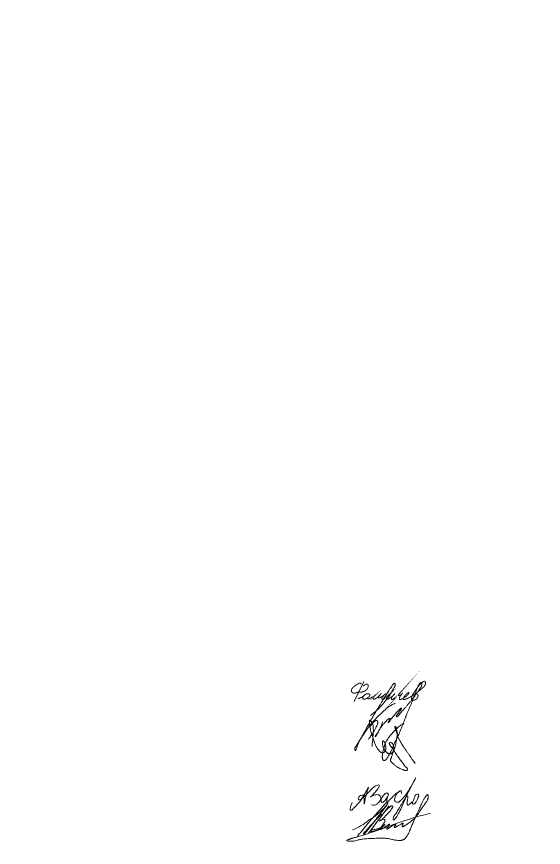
# Model space of a CAD drawing. Header units: millimetres. Extents: x 0 to 210, y 0 to 297.
# Drawn here: x 0 to 96.7, y 0 to 152.4 of the extents above; entities that cross this region are included whole.
import ezdxf

# ---------------------------------------------------------------- set-up
doc = ezdxf.new("R2010")
doc.units = ezdxf.units.MM
for name, pattern in [('K5LT32789', [0]), ('K5LT32790', [0]), ('K5LT32791', [0])]:
    doc.linetypes.add(name, pattern=pattern)
doc.layers.add('Системный слой', color=7, linetype='Continuous')

# ---------------------------------------------------------------- blocks, each defined once
blk = doc.blocks.new('U5')
at = {"layer": 'Системный слой', "color": 5, "linetype": 'K5LT32789', "lineweight": 18, "true_color": 0x0000ff}
for points in [[(68.33, 9.72), (68.14, 10.02), (67.84, 10.02), (67.56, 9.73), (67.24, 9.41), (66.99, 8.98), (66.88, 8.4), (67.06, 8.22), (67.37, 8.3), (67.56, 8.49), (67.78, 8.76), (68.09, 9.22), (68.42, 9.89), (68.09, 9.22), (67.97, 8.69), (67.97, 8.37), (68.05, 8.3), (68.19, 8.35), (68.84, 9.07), (69.55, 9.72), (69.91, 10.04), (70.29, 10.29), (70.47, 10.4), (70.61, 10.4), (70.68, 10.2), (70.68, 9.99), (70.68, 9.75), (70.68, 10.2), (70.61, 10.4), (70.47, 10.41), (69.91, 10.04), (69.39, 9.01), (69.39, 8.56), (69.6, 8.35), (69.9, 8.27), (70.2, 8.27), (70.44, 8.51), (70.74, 8.82), (71.73, 9.81), (74.11, 14.22), (71.73, 9.81), (70.89, 7.7), (70.24, 6.33), (69.66, 5.42), (69.27, 4.96), (69.15, 5.06), (69.15, 5.45), (69.43, 5.94), (69.93, 6.61), (70.72, 7.92), (71.53, 9.3), (71.7, 9.47), (71.83, 9.45), (71.87, 9.24), (71.8, 8.78), (71.75, 8.4), (71.68, 8.04), (71.75, 7.77), (71.9, 7.69), (72.11, 7.9), (72.51, 8.21), (72.87, 8.57), (72.64, 8.09), (72.75, 7.99), (72.91, 7.92), (73.09, 7.99), (73.31, 8.21), (73.91, 9.46), (73.84, 9.71), (73.61, 9.77), (73.32, 9.7), (73.13, 9.33), (72.99, 8.9), (72.87, 8.53)], [(61.61, 8.21), (61.43, 7.72), (61.26, 7.24), (61.2, 6.94), (61.33, 6.81), (61.51, 6.81), (61.68, 6.98), (62.16, 7.46), (63.35, 8.65), (65.06, 12), (64.03, 9.5), (63.85, 7.26), (63.85, 9.32), (63.65, 9.66), (63.15, 9.55), (62.81, 9.21), (62.7, 8.91), (62.81, 8.7), (63.12, 8.7), (63.85, 9.32), (64.86, 10.33), (65.56, 11.03), (66.34, 11.54), (66.68, 11.44), (66.59, 11.16), (66.39, 10.79), (65.74, 10.01), (65.19, 9.36), (64.81, 9.11), (65.54, 9.61), (66.13, 9.71), (66.52, 9.63), (66.78, 9.44), (66.89, 9.12), (66.89, 8.75), (66.66, 8.41), (66.43, 8.17), (66.07, 7.81), (65.67, 7.72), (65.11, 7.82)]]:
    blk.add_open_spline(points, degree=3, dxfattribs=at)
blk = doc.blocks.new('U6')
at = {"layer": 'Системный слой', "color": 5, "linetype": 'K5LT32790', "lineweight": 18, "true_color": 0x0000ff}
blk.add_open_spline([(65.29, 18.53), (65.33, 19.66), (65.61, 20.95), (65.48, 22.3), (65.41, 22.57), (65.34, 22.74), (65.26, 22.89), (65.17, 23.03), (65.09, 23.14), (65.02, 23.22), (64.97, 23.27), (64.94, 23.3), (64.92, 23.32), (64.91, 23.32), (64.89, 23.33), (64.88, 23.33), (64.88, 23.34), (64.87, 23.34), (64.86, 23.34), (64.86, 23.34), (64.85, 23.33), (64.85, 23.33), (64.84, 23.33), (64.83, 23.32), (64.83, 23.31), (64.82, 23.31), (64.82, 23.3), (64.81, 23.28), (64.81, 23.27), (64.8, 23.24), (64.8, 23.21), (64.79, 23.17), (64.79, 23.11), (64.78, 23.03), (64.78, 22.92), (64.79, 22.8), (64.8, 22.67), (64.82, 22.52), (64.86, 22.33), (64.91, 22.09), (64.98, 21.71), (65.09, 21.18), (65.27, 20.51), (65.53, 19.79), (65.79, 19.11), (66.03, 18.54), (66.27, 18.13), (66.5, 17.84), (66.7, 17.63), (66.85, 17.48), (66.96, 17.4), (67.03, 17.37), (67.08, 17.35), (67.13, 17.34), (67.18, 17.33), (67.22, 17.33), (67.27, 17.34), (67.32, 17.35), (67.36, 17.36), (67.4, 17.38), (67.44, 17.4), (67.47, 17.42), (67.5, 17.45), (67.53, 17.49), (67.58, 17.55), (67.63, 17.63), (67.69, 17.74), (67.75, 17.86), (67.79, 17.98), (67.82, 18.1), (67.83, 18.21), (67.83, 18.34), (67.81, 18.5), (67.77, 18.7), (67.71, 18.92), (67.65, 19.11), (67.59, 19.26), (67.53, 19.35), (67.49, 19.41), (67.45, 19.46), (67.41, 19.49), (67.38, 19.52), (67.36, 19.53), (67.35, 19.54), (67.33, 19.55), (67.32, 19.55), (67.32, 19.55), (67.31, 19.55), (67.3, 19.55), (67.3, 19.55), (67.29, 19.55), (67.28, 19.54), (67.28, 19.54), (67.27, 19.53), (67.26, 19.53), (67.25, 19.52), (67.25, 19.5), (67.24, 19.48), (67.23, 19.46), (67.21, 19.43), (67.2, 19.38), (67.19, 19.33), (67.18, 19.27), (67.18, 19.2), (67.18, 19.12), (67.2, 19.01), (67.23, 18.85), (67.26, 18.65), (67.32, 18.42), (67.4, 18.21), (67.5, 18.01), (67.62, 17.83), (67.76, 17.64), (67.92, 17.48), (68.07, 17.35), (68.19, 17.26), (68.3, 17.21), (68.4, 17.17), (68.48, 17.15), (68.56, 17.14), (68.62, 17.13), (68.68, 17.14), (68.73, 17.15), (68.77, 17.16), (68.8, 17.18), (68.84, 17.2), (68.88, 17.23), (68.92, 17.27), (68.97, 17.32), (69.03, 17.4), (69.09, 17.5), (69.15, 17.61), (69.2, 17.74), (69.24, 17.88), (69.27, 18.03), (69.28, 18.19), (69.28, 18.35), (69.26, 18.52), (69.22, 18.68), (69.18, 18.81), (69.13, 18.91), (69.08, 18.99), (69.03, 19.05), (68.99, 19.1), (68.93, 19.14), (68.88, 19.17), (68.82, 19.2), (68.77, 19.22), (68.72, 19.24), (68.68, 19.24), (68.64, 19.24), (68.62, 19.24), (68.59, 19.24), (68.56, 19.23), (68.54, 19.22), (68.52, 19.2), (68.5, 19.19), (68.48, 19.18), (68.47, 19.17), (68.47, 19.15), (68.46, 19.14), (68.46, 19.13), (68.45, 19.12), (68.45, 19.11), (68.45, 19.09), (68.45, 19.07), (68.45, 19.05), (68.46, 19.02), (68.47, 18.98), (68.5, 18.94), (68.53, 18.87), (68.57, 18.78), (68.63, 18.67), (68.71, 18.56), (68.83, 18.42), (68.99, 18.22), (69.21, 17.92), (69.48, 17.48), (69.81, 16.94), (70.24, 16.37), (70.67, 15.81), (71.03, 15.31), (71.28, 14.95), (71.48, 14.76), (71.62, 14.64), (71.7, 14.55), (71.75, 14.48), (71.77, 14.43), (71.79, 14.38), (71.81, 14.34), (71.81, 14.31), (71.81, 14.28), (71.81, 14.27), (71.81, 14.25), (71.8, 14.24), (71.8, 14.22), (71.79, 14.21), (71.78, 14.2), (71.77, 14.19), (71.76, 14.18), (71.74, 14.17), (71.72, 14.16), (71.69, 14.14), (71.66, 14.13), (71.61, 14.12), (71.57, 14.12), (71.51, 14.11), (71.45, 14.12), (71.35, 14.13), (71.22, 14.16), (71.02, 14.21), (70.74, 14.31), (70.39, 14.47), (70.03, 14.65), (69.75, 14.83), (69.52, 15.02), (69.31, 15.21), (69.09, 15.4), (68.89, 15.58), (68.77, 15.71), (68.72, 15.8), (68.69, 15.86), (68.68, 15.91), (68.67, 15.96), (68.66, 16), (68.66, 16.05), (68.67, 16.1), (68.68, 16.15), (68.7, 16.21), (68.72, 16.28), (68.77, 16.38), (68.84, 16.53), (68.92, 16.73), (69.01, 17.01), (69.11, 17.31), (69.23, 17.63), (69.37, 18.02), (69.53, 18.52), (69.67, 19.09), (69.76, 19.63), (69.81, 20.06), (69.87, 20.4), (69.92, 20.67), (69.93, 20.89), (69.91, 21.07), (69.88, 21.24), (69.83, 21.43), (69.78, 21.63), (69.74, 21.8), (69.71, 21.94), (69.68, 22.03), (69.66, 22.09), (69.64, 22.13), (69.63, 22.15), (69.62, 22.17), (69.61, 22.17), (69.6, 22.18), (69.59, 22.19), (69.58, 22.19), (69.57, 22.19), (69.56, 22.19), (69.56, 22.19), (69.55, 22.19), (69.54, 22.19), (69.53, 22.18), (69.52, 22.18), (69.51, 22.17), (69.5, 22.17), (69.49, 22.16), (69.48, 22.15), (69.48, 22.14), (69.47, 22.13), (69.47, 22.11), (69.46, 22.1), (69.46, 22.08), (69.46, 22.06), (69.46, 22.04), (69.46, 22.01), (69.47, 21.97), (69.48, 21.92), (69.51, 21.86), (69.54, 21.79), (69.59, 21.7), (69.63, 21.58), (69.68, 21.44), (69.73, 21.28), (69.8, 21.07), (69.89, 20.81), (69.97, 20.52), (70.05, 20.25), (70.14, 20.02), (70.24, 19.81), (70.37, 19.61), (70.52, 19.38), (70.69, 19.09), (70.91, 18.7), (71.2, 18.25), (71.52, 17.79), (71.84, 17.35), (72.41, 16.55), (72.85, 15.89), (73.2, 15.36)], degree=3, knots=[0, 0, 0, 0, 23.088924, 25.905784, 27.368497, 28.578535, 29.721875, 30.813961, 31.805183, 32.534012, 32.992903, 33.225793, 33.377047, 33.48833, 33.574551, 33.643805, 33.701224, 33.750367, 33.79387, 33.833355, 33.872141, 33.912355, 33.95659, 34.00557, 34.061357, 34.126468, 34.204109, 34.298549, 34.415744, 34.564555, 34.759459, 35.028229, 35.412864, 35.997175, 36.728139, 37.568941, 38.433825, 39.401332, 40.578431, 42.235398, 44.569602, 48.269133, 53.187712, 58.58434, 63.764044, 67.778676, 70.998143, 73.369834, 75.349816, 76.796874, 77.581324, 78.028914, 78.378087, 78.696803, 79.013489, 79.343373, 79.678587, 80.006824, 80.317932, 80.606471, 80.866035, 81.11641, 81.383983, 81.718354, 82.16781, 82.839361, 83.733235, 84.705422, 85.582724, 86.324391, 87.057116, 87.890757, 88.945341, 90.321141, 91.965571, 93.426367, 94.484215, 95.101021, 95.580997, 96.013141, 96.361093, 96.626002, 96.782739, 96.889142, 96.971138, 97.03813, 97.095272, 97.145901, 97.188561, 97.228747, 97.268915, 97.315311, 97.366861, 97.425655, 97.494454, 97.577142, 97.679623, 97.811915, 97.985663, 98.226797, 98.532587, 98.897786, 99.296036, 99.737821, 100.261724, 100.964229, 101.99978, 103.525411, 105.150667, 106.72453, 108.093532, 109.590313, 111.195302, 112.777483, 114.126394, 115.159714, 115.93325, 116.599105, 117.196687, 117.716186, 118.147278, 118.512091, 118.830828, 119.112084, 119.376147, 119.650254, 119.966184, 120.348472, 120.832611, 121.462575, 122.257884, 123.166317, 124.121896, 125.077441, 126.058759, 127.110722, 128.27138, 129.455541, 130.54928, 131.472222, 132.224076, 132.842804, 133.343527, 133.786162, 134.209733, 134.641953, 135.076751, 135.490934, 135.840567, 136.1162, 136.329021, 136.516582, 136.697073, 136.87991, 137.063295, 137.235465, 137.38613, 137.514261, 137.623548, 137.718445, 137.797689, 137.875651, 137.957944, 138.055516, 138.163779, 138.288043, 138.436309, 138.622516, 138.862075, 139.203128, 139.704326, 140.381097, 141.218915, 142.127317, 143.259517, 144.821141, 147.317764, 150.75711, 155.19517, 160.069171, 165.224464, 169.471142, 172.421411, 174.092925, 175.138298, 175.966748, 176.479558, 176.900272, 177.244752, 177.52135, 177.72293, 177.873709, 177.996322, 178.101436, 178.195314, 178.281517, 178.366118, 178.454913, 178.554755, 178.670049, 178.807074, 178.975201, 179.187234, 179.439473, 179.719727, 180.029511, 180.383269, 180.823448, 181.407111, 182.246837, 183.563618, 185.512414, 188.365901, 191.16936, 193.636194, 195.215931, 197.147086, 199.269225, 201.224518, 202.392176, 202.935446, 203.335749, 203.665039, 203.98044, 204.30527, 204.630666, 204.95421, 205.28424, 205.683122, 206.145312, 206.866804, 207.837862, 209.464316, 211.387339, 213.648133, 215.828171, 218.361631, 222.046321, 226.400789, 230.237614, 232.987127, 235.143069, 237.145235, 238.600123, 239.59432, 240.714469, 242.086859, 243.579513, 244.83703, 245.773068, 246.379449, 246.80954, 247.077534, 247.227517, 247.33398, 247.41847, 247.489521, 247.552012, 247.609222, 247.663606, 247.717168, 247.768592, 247.820784, 247.876677, 247.942191, 248.018083, 248.10247, 248.189421, 248.269471, 248.347072, 248.425637, 248.512886, 248.605679, 248.706816, 248.820413, 248.952282, 249.111489, 249.313956, 249.574155, 249.89782, 250.303709, 250.841791, 251.528272, 252.381244, 253.359593, 254.475963, 255.872687, 257.851092, 259.938273, 261.963603, 263.469883, 265.046448, 266.586695, 268.366913, 270.599666, 273.407082, 277.373027, 281.234201, 284.882343, 288.313023, 301, 301, 301, 301], dxfattribs=at)
blk = doc.blocks.new('U7')
at = {"layer": 'Системный слой', "color": 5, "linetype": 'K5LT32790', "lineweight": 18, "true_color": 0x0000ff}
for points, knots in [([(64.99, 24.22), (65.83, 24.81), (66.89, 25.8), (68.03, 27.27), (68.73, 28.19), (69.15, 28.97), (69.41, 29.44), (69.5, 29.69), (69.53, 29.82), (69.54, 29.9), (69.54, 29.95), (69.54, 29.98), (69.53, 30), (69.52, 30.02), (69.52, 30.03), (69.51, 30.04), (69.5, 30.05), (69.48, 30.06), (69.47, 30.07), (69.45, 30.08), (69.44, 30.09), (69.42, 30.1), (69.4, 30.1), (69.38, 30.1), (69.36, 30.1), (69.34, 30.1), (69.33, 30.09), (69.31, 30.09), (69.3, 30.08), (69.28, 30.07), (69.26, 30.05), (69.23, 30.03), (69.19, 29.98), (69.13, 29.91), (69.03, 29.78), (68.86, 29.56), (68.62, 29.18), (68.3, 28.63), (67.8, 27.85), (67.02, 26.63), (65.99, 24.93), (64.85, 22.97), (63.91, 21.26), (63.28, 20.09), (62.94, 19.4), (62.75, 18.99), (62.62, 18.67), (62.51, 18.4), (62.42, 18.16), (62.35, 17.97), (62.31, 17.87), (62.29, 17.82), (62.28, 17.8), (62.27, 17.79), (62.26, 17.78), (62.26, 17.77), (62.25, 17.77), (62.24, 17.77), (62.24, 17.76), (62.24, 17.76), (62.23, 17.76), (62.23, 17.76), (62.22, 17.76), (62.22, 17.77), (62.21, 17.77), (62.21, 17.77), (62.21, 17.77), (62.2, 17.78), (62.2, 17.78), (62.19, 17.79), (62.18, 17.81), (62.17, 17.82), (62.16, 17.85), (62.14, 17.88), (62.13, 17.93), (62.12, 17.97), (62.11, 18.02), (62.11, 18.08), (62.12, 18.13), (62.13, 18.19), (62.15, 18.25), (62.18, 18.31), (62.22, 18.39), (62.3, 18.52), (62.44, 18.75), (62.72, 19.19), (63.23, 20), (63.98, 21.14), (64.93, 22.53), (66.05, 23.75), (67.14, 24.78), (68.02, 25.58), (68.8, 26.11), (69.28, 26.34), (69.51, 26.44)], [0, 0, 0, 0, 8.550609, 12.054989, 15.548009, 18.191121, 19.498995, 20.058209, 20.381615, 20.589671, 20.716665, 20.79368, 20.851701, 20.900722, 20.944653, 20.985245, 21.025642, 21.06834, 21.115939, 21.168338, 21.224707, 21.283052, 21.340576, 21.394663, 21.443781, 21.488289, 21.53119, 21.575808, 21.625508, 21.683081, 21.754287, 21.848548, 21.98875, 22.223415, 22.641351, 23.38396, 24.591455, 26.333193, 28.725175, 32.394143, 38.444137, 45.386804, 51.336644, 54.759282, 56.550214, 57.736198, 58.581068, 59.410817, 60.190375, 60.748602, 61.044545, 61.139793, 61.19713, 61.237089, 61.267135, 61.290713, 61.309862, 61.325937, 61.339917, 61.352551, 61.36445, 61.376142, 61.388111, 61.400062, 61.412022, 61.424542, 61.439066, 61.45699, 61.479741, 61.509795, 61.550475, 61.607942, 61.688058, 61.795635, 61.922219, 62.059168, 62.198495, 62.342871, 62.495112, 62.658157, 62.830855, 63.02153, 63.245709, 63.594568, 64.237865, 65.516344, 67.957442, 72.253573, 76.989753, 81.977365, 86.090995, 89.562811, 91.905588, 94, 94, 94, 94]), ([(67.18, 23.04), (67.11, 22.63), (66.91, 22.11), (66.6, 21.48), (66.39, 21.14), (66.25, 20.87), (66.16, 20.69), (66.11, 20.59), (66.08, 20.54), (66.04, 20.49), (66.01, 20.45), (65.98, 20.42), (65.95, 20.38), (65.92, 20.35), (65.9, 20.33), (65.88, 20.32), (65.87, 20.31), (65.87, 20.31), (65.86, 20.31), (65.86, 20.31), (65.86, 20.3), (65.86, 20.3), (65.85, 20.3), (65.85, 20.3), (65.85, 20.31), (65.85, 20.31), (65.85, 20.31), (65.85, 20.31), (65.85, 20.32), (65.85, 20.32), (65.85, 20.32), (65.86, 20.33), (65.86, 20.34), (65.86, 20.35), (65.87, 20.37), (65.88, 20.39), (65.89, 20.42), (65.91, 20.46), (65.92, 20.49), (65.95, 20.54), (65.98, 20.59), (66.02, 20.64), (66.08, 20.72), (66.17, 20.83), (66.28, 21), (66.4, 21.21), (66.52, 21.43), (66.65, 21.65), (66.79, 21.9), (66.98, 22.15), (67.17, 22.38), (67.34, 22.59), (67.52, 22.8), (67.73, 23.05), (67.98, 23.29), (68.17, 23.47), (68.29, 23.57), (68.35, 23.6), (68.4, 23.63), (68.45, 23.65), (68.49, 23.66), (68.52, 23.67), (68.55, 23.67), (68.57, 23.67), (68.58, 23.67), (68.59, 23.67), (68.6, 23.66), (68.61, 23.66), (68.62, 23.65), (68.62, 23.65), (68.63, 23.64), (68.63, 23.63), (68.64, 23.63), (68.64, 23.62), (68.64, 23.6), (68.64, 23.59), (68.64, 23.57), (68.64, 23.54), (68.64, 23.5), (68.63, 23.45), (68.62, 23.4), (68.61, 23.34), (68.6, 23.29), (68.58, 23.24), (68.55, 23.19), (68.52, 23.15), (68.48, 23.1), (68.44, 23.05), (68.4, 23.01), (68.37, 22.98), (68.34, 22.95), (68.32, 22.93), (68.29, 22.91), (68.27, 22.89), (68.25, 22.88), (68.24, 22.87), (68.24, 22.87), (68.23, 22.87), (68.23, 22.86), (68.23, 22.86), (68.22, 22.86), (68.22, 22.86), (68.22, 22.86), (68.22, 22.86), (68.22, 22.87), (68.22, 22.87), (68.22, 22.87), (68.22, 22.87), (68.22, 22.87), (68.22, 22.88), (68.22, 22.88), (68.22, 22.88), (68.22, 22.89), (68.22, 22.9), (68.23, 22.91), (68.24, 22.92), (68.25, 22.94), (68.26, 22.96), (68.27, 22.99), (68.28, 23.01), (68.3, 23.03), (68.32, 23.06), (68.34, 23.11), (68.38, 23.17), (68.42, 23.24), (68.48, 23.31), (68.56, 23.39), (68.66, 23.48), (68.79, 23.59), (68.92, 23.72), (69.03, 23.86), (69.14, 23.99), (69.26, 24.13), (69.39, 24.28), (69.51, 24.44), (69.64, 24.61), (69.8, 24.77), (69.97, 24.94), (70.15, 25.1), (70.27, 25.23), (70.35, 25.33), (70.41, 25.39), (70.46, 25.45), (70.5, 25.49), (70.54, 25.53), (70.56, 25.55), (70.58, 25.56), (70.59, 25.57), (70.6, 25.57), (70.61, 25.57), (70.62, 25.58), (70.62, 25.58), (70.63, 25.57), (70.63, 25.57), (70.64, 25.57), (70.64, 25.57), (70.64, 25.57), (70.65, 25.56), (70.65, 25.56), (70.65, 25.56), (70.66, 25.55), (70.66, 25.54), (70.66, 25.53), (70.67, 25.52), (70.67, 25.5), (70.67, 25.48), (70.67, 25.45), (70.67, 25.43), (70.66, 25.41), (70.66, 25.38), (70.65, 25.36), (70.63, 25.33), (70.61, 25.29), (70.57, 25.23), (70.5, 25.15), (70.42, 25.04), (70.32, 24.91), (70.22, 24.76), (70.13, 24.61), (70.03, 24.5), (69.95, 24.4), (69.9, 24.32), (69.84, 24.26), (69.8, 24.22), (69.77, 24.18), (69.75, 24.16), (69.75, 24.14), (69.74, 24.12), (69.74, 24.11), (69.74, 24.09), (69.74, 24.07), (69.74, 24.06), (69.74, 24.04), (69.75, 24.03), (69.75, 24.02), (69.76, 24.01), (69.76, 24), (69.77, 24), (69.77, 23.99), (69.78, 23.99), (69.79, 23.99), (69.79, 23.98), (69.8, 23.98), (69.81, 23.98), (69.82, 23.98), (69.83, 23.98), (69.85, 23.99), (69.87, 23.99), (69.89, 24.01), (69.92, 24.02), (69.96, 24.05), (70.01, 24.08), (70.05, 24.11), (70.11, 24.16), (70.17, 24.22), (70.24, 24.31), (70.35, 24.45), (70.5, 24.65), (70.72, 24.9), (71, 25.19), (71.3, 25.55), (71.63, 25.95), (71.96, 26.35), (72.29, 26.73), (72.62, 27.11), (72.96, 27.52), (73.27, 27.97), (73.57, 28.41), (73.88, 28.82), (74.11, 29.17), (74.28, 29.43), (74.36, 29.6), (74.39, 29.72), (74.41, 29.82), (74.42, 29.89), (74.43, 29.95), (74.44, 29.99), (74.44, 30.03), (74.43, 30.07), (74.43, 30.09), (74.42, 30.12), (74.41, 30.14), (74.39, 30.16), (74.38, 30.18), (74.36, 30.2), (74.35, 30.21), (74.34, 30.22), (74.32, 30.22), (74.31, 30.23), (74.3, 30.23), (74.28, 30.23), (74.27, 30.23), (74.25, 30.23), (74.23, 30.23), (74.21, 30.22), (74.18, 30.21), (74.15, 30.19), (74.12, 30.17), (74.08, 30.14), (74.05, 30.1), (74.01, 30.06), (73.97, 30.01), (73.93, 29.94), (73.88, 29.84), (73.8, 29.7), (73.69, 29.49), (73.57, 29.21), (73.45, 28.89), (73.32, 28.56), (73.18, 28.21), (73.01, 27.83), (72.86, 27.41), (72.7, 26.97), (72.54, 26.51), (72.35, 26.01), (72.1, 25.48), (71.85, 24.96), (71.67, 24.5), (71.56, 24.19), (71.49, 24.01), (71.45, 23.89), (71.4, 23.74), (71.31, 23.48), (71.16, 23.11), (70.96, 22.63), (70.74, 22.08), (70.49, 21.43), (70.17, 20.69), (69.74, 19.84), (69.32, 18.92), (68.92, 17.98), (68.55, 17.19), (68.2, 16.66), (68.03, 16.32), (67.93, 16.17), (67.86, 16.09), (67.81, 16.05), (67.76, 16.02), (67.7, 16), (67.65, 15.98), (67.59, 15.96), (67.53, 15.95), (67.48, 15.95), (67.43, 15.95), (67.4, 15.96), (67.38, 15.97), (67.36, 15.98), (67.34, 15.98), (67.33, 15.99), (67.32, 16.01), (67.3, 16.02), (67.29, 16.04), (67.28, 16.06), (67.27, 16.1), (67.25, 16.14), (67.23, 16.21), (67.21, 16.31), (67.18, 16.43), (67.16, 16.56), (67.15, 16.68), (67.16, 16.82), (67.19, 16.98), (67.22, 17.18), (67.27, 17.44), (67.32, 17.79), (67.41, 18.18), (67.53, 18.54), (67.64, 18.83), (67.71, 19.06), (67.79, 19.28), (67.9, 19.5), (68.06, 19.76), (68.3, 20.09), (68.65, 20.55), (69.12, 21.08), (69.61, 21.62), (70.07, 22.07), (70.41, 22.35), (70.68, 22.51), (70.92, 22.61), (71.09, 22.66), (71.19, 22.69)], [0, 0, 0, 0, 9.050129, 12.27524, 15.459, 17.73484, 19.057413, 19.710841, 20.186256, 20.578255, 20.920156, 21.263228, 21.624829, 21.943402, 22.174143, 22.29629, 22.36276, 22.406894, 22.439057, 22.464194, 22.484922, 22.502166, 22.516262, 22.528133, 22.539447, 22.552242, 22.56817, 22.588053, 22.611987, 22.639741, 22.672744, 22.715192, 22.776687, 22.87041, 23.023044, 23.2152, 23.446308, 23.698853, 24.014406, 24.364067, 24.793807, 25.28352, 25.941626, 26.877925, 28.429965, 30.348657, 32.240773, 33.898399, 35.948367, 38.485583, 40.825304, 42.59187, 44.267244, 46.970047, 49.74801, 51.863744, 52.701471, 53.104911, 53.483029, 53.862972, 54.210178, 54.473163, 54.650607, 54.780151, 54.882015, 54.96597, 55.037892, 55.101774, 55.160577, 55.215489, 55.269733, 55.3265, 55.390437, 55.464507, 55.552848, 55.661752, 55.802045, 55.996896, 56.278982, 56.657771, 57.087852, 57.530059, 57.926999, 58.28654, 58.645161, 59.086887, 59.580412, 60.070145, 60.456808, 60.770321, 61.020502, 61.287434, 61.539711, 61.751465, 61.877288, 61.951174, 62.001019, 62.037083, 62.064047, 62.085222, 62.102691, 62.117816, 62.131035, 62.143011, 62.154708, 62.167188, 62.181333, 62.197688, 62.21651, 62.238222, 62.264236, 62.296726, 62.338711, 62.394112, 62.469848, 62.581386, 62.750144, 62.953234, 63.151975, 63.325302, 63.501424, 63.750698, 64.126703, 64.655732, 65.239268, 65.888652, 66.649933, 67.724768, 68.970934, 70.450533, 71.673771, 72.965674, 74.199734, 75.716608, 77.191491, 78.669398, 80.263602, 82.259995, 84.0227, 85.431088, 86.180031, 86.82002, 87.357354, 87.830339, 88.196682, 88.427814, 88.563885, 88.657509, 88.728451, 88.784957, 88.831759, 88.871976, 88.907862, 88.941164, 88.973333, 89.002363, 89.031139, 89.061129, 89.097204, 89.139544, 89.190239, 89.252182, 89.329582, 89.428874, 89.559889, 89.727893, 89.910432, 90.08993, 90.259821, 90.437176, 90.634512, 90.867411, 91.167757, 91.627014, 92.382088, 93.419966, 94.672454, 96.030915, 97.344377, 98.512333, 99.382533, 100.080146, 100.642761, 101.098523, 101.416568, 101.614452, 101.761411, 101.888131, 102.002041, 102.112642, 102.228685, 102.353162, 102.475542, 102.582798, 102.67162, 102.744553, 102.805473, 102.857643, 102.905538, 102.953137, 103.003348, 103.057077, 103.11538, 103.180499, 103.255316, 103.343787, 103.451799, 103.589159, 103.775473, 104.036879, 104.381072, 104.782032, 105.231565, 105.731185, 106.331113, 107.131661, 108.329516, 110.150194, 112.636877, 115.501671, 119.160964, 122.898631, 126.952961, 130.409086, 134.037174, 137.994275, 142.035946, 146.041027, 149.822245, 153.085433, 155.385996, 156.523495, 157.344961, 158.084473, 158.656408, 159.032405, 159.319553, 159.62593, 159.882585, 160.081757, 160.265654, 160.447561, 160.63144, 160.806021, 160.962993, 161.100471, 161.220792, 161.327559, 161.424857, 161.521276, 161.623153, 161.736504, 161.863212, 162.008568, 162.179889, 162.387514, 162.643846, 162.945007, 163.264358, 163.6135, 164.014772, 164.533206, 165.020618, 165.794064, 166.857794, 168.64401, 171.006738, 173.517367, 176.204619, 178.789913, 181.800729, 185.264053, 188.598832, 192.086757, 196.039981, 200.351441, 204.98312, 208.606796, 211.174086, 212.324149, 212.840152, 213.814159, 215.76165, 218.911517, 222.760316, 227.121283, 231.883071, 238.054257, 244.879079, 252.670992, 260.372327, 267.206768, 271.910472, 274.294825, 275.442431, 276.007431, 276.456493, 276.872537, 277.298483, 277.734538, 278.182349, 278.627236, 279.027811, 279.347916, 279.582846, 279.760539, 279.906542, 280.032941, 280.152577, 280.276179, 280.413989, 280.572354, 280.762102, 281.004984, 281.334701, 281.830666, 282.557033, 283.530703, 284.521091, 285.429966, 286.323075, 287.47734, 288.942216, 290.783007, 293.428229, 296.57457, 299.586331, 301.717918, 303.359613, 305.016414, 306.799751, 308.827327, 311.560281, 315.955926, 321.284596, 327.290578, 331.929165, 335.294372, 337.07654, 338.608554, 341, 341, 341, 341]), ([(64.97, 22.2), (65.15, 22.46), (65.34, 22.79), (65.66, 23.08), (65.78, 23.16), (65.87, 23.21), (65.94, 23.24), (66, 23.26), (66.04, 23.26), (66.08, 23.26), (66.11, 23.26), (66.13, 23.26), (66.16, 23.25), (66.19, 23.24), (66.22, 23.22), (66.24, 23.2), (66.26, 23.18), (66.29, 23.16), (66.3, 23.13), (66.32, 23.11), (66.33, 23.08), (66.33, 23.05), (66.34, 23.02), (66.34, 22.98), (66.34, 22.93), (66.33, 22.86), (66.32, 22.77), (66.29, 22.65), (66.23, 22.49), (66.12, 22.24), (65.95, 21.87), (65.72, 21.42), (65.43, 20.97), (65.15, 20.58), (64.89, 20.2), (64.71, 19.95), (64.61, 19.82)], [0, 0, 0, 0, 6.031327, 7.224988, 8.103691, 8.779791, 9.271523, 9.620615, 9.879085, 10.092232, 10.278511, 10.453749, 10.630111, 10.818394, 11.017829, 11.223201, 11.427374, 11.623322, 11.806227, 11.978077, 12.150954, 12.337468, 12.550087, 12.799771, 13.111892, 13.519386, 14.078895, 14.842107, 15.895849, 17.445078, 19.990893, 23.601088, 27.190299, 30.147219, 32.759048, 36, 36, 36, 36])]:
    blk.add_open_spline(points, degree=3, knots=knots, dxfattribs=at)
blk = doc.blocks.new('U8')
at = {"layer": 'Системный слой', "color": 5, "linetype": 'K5LT32790', "lineweight": 18, "true_color": 0x0000ff}
blk.add_line((68.45, 7.6), (64.63, 2.58), dxfattribs=at)
for points, knots in [([(67.73, 6.65), (67.9, 6.87), (68.15, 7.14), (68.5, 7.39), (68.67, 7.49), (68.79, 7.56), (68.86, 7.59), (68.9, 7.6), (68.93, 7.6), (68.96, 7.6), (68.98, 7.6), (69, 7.59), (69.03, 7.59), (69.05, 7.58), (69.06, 7.56), (69.08, 7.55), (69.09, 7.54), (69.1, 7.53), (69.11, 7.52), (69.11, 7.51), (69.12, 7.5), (69.12, 7.49), (69.12, 7.47), (69.12, 7.46), (69.12, 7.44), (69.11, 7.42), (69.11, 7.4), (69.09, 7.38), (69.08, 7.34), (69.05, 7.3), (69, 7.24), (68.93, 7.16), (68.85, 7.05), (68.76, 6.92), (68.65, 6.76), (68.51, 6.56), (68.31, 6.33), (68.08, 6.08), (67.83, 5.83), (67.64, 5.63), (67.48, 5.46), (67.36, 5.34), (67.26, 5.23), (67.18, 5.16), (67.11, 5.11), (67.05, 5.07), (66.99, 5.02), (66.91, 4.98), (66.83, 4.93), (66.76, 4.89), (66.71, 4.87), (66.68, 4.85), (66.66, 4.84), (66.64, 4.84), (66.63, 4.83), (66.63, 4.83), (66.62, 4.83), (66.62, 4.83), (66.61, 4.82), (66.61, 4.82), (66.61, 4.82), (66.61, 4.82), (66.61, 4.82), (66.61, 4.82), (66.61, 4.83), (66.61, 4.83), (66.61, 4.83), (66.61, 4.83), (66.61, 4.83), (66.62, 4.83), (66.62, 4.84), (66.62, 4.84), (66.63, 4.84), (66.63, 4.85), (66.64, 4.85), (66.65, 4.86), (66.67, 4.87), (66.69, 4.88), (66.72, 4.91), (66.77, 4.94), (66.84, 4.98), (66.92, 5.03), (67, 5.07), (67.09, 5.11), (67.18, 5.14), (67.26, 5.15), (67.34, 5.16), (67.4, 5.16), (67.46, 5.16), (67.5, 5.15), (67.52, 5.14), (67.55, 5.13), (67.57, 5.12), (67.58, 5.11), (67.59, 5.09), (67.61, 5.08), (67.62, 5.06), (67.63, 5.03), (67.64, 5.01), (67.65, 4.97), (67.65, 4.94), (67.65, 4.9), (67.65, 4.85), (67.65, 4.81), (67.63, 4.76), (67.61, 4.7), (67.58, 4.63), (67.52, 4.54), (67.43, 4.41), (67.3, 4.22), (67.14, 3.97), (66.94, 3.72), (66.74, 3.5), (66.55, 3.35), (66.38, 3.24), (66.2, 3.16), (66, 3.08), (65.78, 3), (65.6, 2.93), (65.48, 2.9), (65.4, 2.89), (65.35, 2.89), (65.31, 2.9), (65.27, 2.91), (65.23, 2.93), (65.18, 2.95), (65.14, 2.97), (65.12, 2.98), (65.1, 3), (65.08, 3.01), (65.06, 3.02), (65.04, 3.04), (65.03, 3.05), (65.03, 3.06), (65.02, 3.07), (65.02, 3.08), (65.02, 3.09), (65.03, 3.1), (65.04, 3.11), (65.05, 3.12), (65.06, 3.13), (65.08, 3.14), (65.11, 3.15), (65.15, 3.16), (65.19, 3.18), (65.25, 3.19), (65.34, 3.21), (65.45, 3.23), (65.6, 3.25), (65.81, 3.29), (66.09, 3.35), (66.41, 3.43), (66.72, 3.54), (66.97, 3.66), (67.15, 3.79), (67.29, 3.89), (67.4, 3.98), (67.47, 4.05), (67.52, 4.1), (67.55, 4.14), (67.57, 4.16), (67.59, 4.18), (67.6, 4.19), (67.61, 4.2), (67.62, 4.21), (67.62, 4.22), (67.63, 4.22), (67.63, 4.23), (67.63, 4.23), (67.63, 4.23), (67.63, 4.23), (67.63, 4.23), (67.63, 4.23), (67.63, 4.23), (67.63, 4.23), (67.63, 4.23), (67.62, 4.23), (67.62, 4.23), (67.62, 4.22), (67.61, 4.22), (67.6, 4.21), (67.59, 4.2), (67.57, 4.18), (67.56, 4.17), (67.53, 4.14), (67.5, 4.1), (67.45, 4.05), (67.38, 3.98), (67.28, 3.87), (67.16, 3.74), (67.05, 3.6), (66.96, 3.49), (66.91, 3.42), (66.88, 3.38), (66.87, 3.35), (66.85, 3.33), (66.85, 3.32), (66.84, 3.31), (66.84, 3.3), (66.84, 3.29), (66.84, 3.28), (66.84, 3.28), (66.85, 3.27), (66.86, 3.27), (66.87, 3.27), (66.88, 3.28), (66.9, 3.28), (66.92, 3.29), (66.94, 3.3), (66.98, 3.32), (67.02, 3.35), (67.08, 3.38), (67.16, 3.43), (67.28, 3.51), (67.45, 3.62), (67.67, 3.78), (67.91, 3.94), (68.11, 4.07), (68.25, 4.16), (68.32, 4.2), (68.38, 4.23), (68.41, 4.24), (68.44, 4.25), (68.46, 4.26), (68.47, 4.26), (68.48, 4.26), (68.49, 4.25), (68.5, 4.25), (68.5, 4.24), (68.5, 4.23), (68.5, 4.22), (68.5, 4.21), (68.5, 4.2), (68.49, 4.19), (68.48, 4.17), (68.47, 4.14), (68.45, 4.11), (68.43, 4.07), (68.39, 4.02), (68.33, 3.93), (68.25, 3.82), (68.16, 3.7), (68.09, 3.59), (68.04, 3.52), (68.01, 3.47), (68, 3.44), (67.99, 3.42), (67.98, 3.41), (67.98, 3.39), (67.98, 3.38), (67.98, 3.38), (67.98, 3.37), (67.98, 3.36), (67.99, 3.36), (67.99, 3.36), (68, 3.35), (68.02, 3.36), (68.03, 3.36), (68.05, 3.37), (68.08, 3.38), (68.12, 3.4), (68.16, 3.42), (68.22, 3.46), (68.31, 3.5), (68.42, 3.58), (68.59, 3.69), (68.82, 3.84), (69.06, 4.01), (69.27, 4.14), (69.4, 4.22), (69.48, 4.26), (69.53, 4.29), (69.57, 4.3), (69.6, 4.31), (69.62, 4.31), (69.64, 4.31), (69.65, 4.31), (69.66, 4.31), (69.66, 4.3), (69.67, 4.29), (69.67, 4.28), (69.67, 4.27), (69.66, 4.25), (69.66, 4.24), (69.65, 4.22), (69.64, 4.2), (69.63, 4.17), (69.61, 4.13), (69.57, 4.07), (69.52, 4), (69.47, 3.91), (69.43, 3.84), (69.4, 3.78), (69.39, 3.75), (69.38, 3.73), (69.38, 3.71), (69.37, 3.7), (69.37, 3.69), (69.37, 3.68), (69.37, 3.67), (69.38, 3.67), (69.38, 3.66), (69.39, 3.65), (69.4, 3.65), (69.42, 3.65), (69.44, 3.65), (69.46, 3.66), (69.49, 3.66), (69.52, 3.68), (69.57, 3.7), (69.63, 3.73), (69.72, 3.77), (69.83, 3.84), (70.01, 3.94), (70.24, 4.08), (70.48, 4.22), (70.66, 4.32), (70.78, 4.37), (70.85, 4.4), (70.89, 4.41), (70.92, 4.42), (70.95, 4.43), (70.97, 4.43), (70.98, 4.42), (70.99, 4.42), (71, 4.41), (71.01, 4.4), (71.01, 4.39), (71.01, 4.37), (71.01, 4.36), (71.01, 4.35), (71, 4.33), (71, 4.31), (70.99, 4.29), (70.97, 4.25), (70.94, 4.2), (70.91, 4.13), (70.87, 4.05), (70.84, 3.99), (70.82, 3.94), (70.81, 3.91), (70.8, 3.89), (70.8, 3.87), (70.8, 3.86), (70.8, 3.84), (70.8, 3.83), (70.8, 3.82), (70.81, 3.81), (70.82, 3.81), (70.82, 3.8), (70.83, 3.8), (70.85, 3.8), (70.86, 3.79), (70.88, 3.8), (70.9, 3.8), (70.93, 3.81), (70.97, 3.82), (71.01, 3.83), (71.07, 3.86), (71.14, 3.89), (71.24, 3.94), (71.37, 4.02), (71.57, 4.15), (71.83, 4.32), (72.12, 4.53), (72.4, 4.73), (72.66, 4.94), (72.88, 5.14), (73.1, 5.35), (73.32, 5.59), (73.55, 5.88), (73.8, 6.25), (74.09, 6.7), (74.44, 7.21), (74.81, 7.75), (75.15, 8.22), (75.39, 8.55), (75.49, 8.78), (75.53, 8.92), (75.56, 9.05), (75.58, 9.18), (75.59, 9.3), (75.59, 9.41), (75.59, 9.5), (75.58, 9.56), (75.57, 9.59), (75.56, 9.62), (75.55, 9.64), (75.54, 9.65), (75.54, 9.67), (75.53, 9.67), (75.52, 9.68), (75.51, 9.68), (75.51, 9.69), (75.5, 9.69), (75.49, 9.69), (75.48, 9.69), (75.47, 9.69), (75.46, 9.69), (75.45, 9.68), (75.44, 9.67), (75.42, 9.66), (75.4, 9.65), (75.38, 9.63), (75.35, 9.6), (75.31, 9.56), (75.26, 9.51), (75.19, 9.42), (75.1, 9.29), (74.98, 9.12), (74.86, 8.93), (74.73, 8.72), (74.6, 8.47), (74.44, 8.13), (74.23, 7.63), (73.88, 6.87), (73.35, 5.77), (72.75, 4.45), (72.27, 3.16), (71.83, 2.3), (71.53, 1.85), (71.36, 1.65), (71.24, 1.54), (71.13, 1.46), (71, 1.4), (70.86, 1.34), (70.7, 1.3), (70.5, 1.27), (70.27, 1.26), (69.97, 1.27), (69.56, 1.33), (69.03, 1.44), (68.41, 1.58), (67.77, 1.68), (67.08, 1.71), (66.22, 1.68), (65.19, 1.62), (64.13, 1.59), (63.27, 1.5), (62.64, 1.33), (62.17, 1.2), (61.77, 1.14), (61.44, 1.12), (61.17, 1.13), (60.97, 1.15), (60.82, 1.17), (60.74, 1.18), (60.69, 1.19), (60.67, 1.2), (60.66, 1.21), (60.64, 1.21), (60.64, 1.22), (60.63, 1.22), (60.63, 1.23), (60.62, 1.23), (60.62, 1.24), (60.62, 1.24), (60.62, 1.24), (60.62, 1.25), (60.62, 1.25), (60.62, 1.26), (60.62, 1.26), (60.63, 1.27), (60.63, 1.27), (60.64, 1.28), (60.64, 1.29), (60.65, 1.29), (60.67, 1.3), (60.69, 1.32), (60.71, 1.33), (60.75, 1.35), (60.8, 1.37), (60.88, 1.41), (60.99, 1.45), (61.14, 1.51), (61.3, 1.57), (61.47, 1.63), (61.66, 1.69), (61.86, 1.74), (62.1, 1.8), (62.47, 1.9), (63.15, 2.09), (64.36, 2.46), (66.44, 3.18), (69.26, 4.21), (72.58, 5.38), (74.89, 5.98), (76.03, 6.23)], [0, 0, 0, 0, 6.158308, 7.924944, 9.397219, 10.421772, 10.878244, 11.151197, 11.36381, 11.548551, 11.718723, 11.877713, 12.036027, 12.196544, 12.358164, 12.506286, 12.632493, 12.736928, 12.819521, 12.898812, 12.980771, 13.07523, 13.173556, 13.279268, 13.396608, 13.531064, 13.690326, 13.886288, 14.140321, 14.494376, 15.023758, 15.795804, 16.773927, 17.9322, 19.328256, 21.031002, 23.191239, 26.01508, 28.508359, 30.764949, 32.158381, 33.57364, 34.542076, 35.296285, 35.858711, 36.382363, 36.930279, 37.613953, 38.340853, 38.974758, 39.36394, 39.584276, 39.729431, 39.831741, 39.905683, 39.959643, 39.999056, 40.02768, 40.048222, 40.062694, 40.072775, 40.079767, 40.084961, 40.089793, 40.09578, 40.104088, 40.115492, 40.13093, 40.149822, 40.171984, 40.197656, 40.229358, 40.269864, 40.322352, 40.391158, 40.483151, 40.610685, 40.79026, 41.065436, 41.512004, 42.088709, 42.770629, 43.467951, 44.184491, 44.869892, 45.483626, 46.046275, 46.524145, 46.915912, 47.196275, 47.40917, 47.586207, 47.738846, 47.877531, 48.013016, 48.157728, 48.31924, 48.502929, 48.715108, 48.96183, 49.243774, 49.540729, 49.8478, 50.172102, 50.537958, 50.965281, 51.494288, 52.20384, 53.298857, 54.917421, 57.240739, 59.738769, 62.02238, 63.698303, 65.037791, 66.331625, 68.02956, 69.84719, 71.368716, 72.206354, 72.649589, 72.981788, 73.276043, 73.570472, 73.929446, 74.299002, 74.63126, 74.848184, 75.010867, 75.161965, 75.335461, 75.49506, 75.620009, 75.719661, 75.802316, 75.875542, 75.946386, 76.021533, 76.107513, 76.21105, 76.339562, 76.501776, 76.708489, 76.973585, 77.315523, 77.75974, 78.342864, 79.120835, 80.18625, 81.706721, 83.852292, 86.465219, 88.951659, 90.978666, 92.487594, 93.76585, 94.760654, 95.480574, 95.959313, 96.294546, 96.536659, 96.714464, 96.846112, 96.943809, 97.01613, 97.069288, 97.107887, 97.1354, 97.154486, 97.167231, 97.175363, 97.180572, 97.184743, 97.189776, 97.197329, 97.209122, 97.228653, 97.258997, 97.303617, 97.365208, 97.448469, 97.559514, 97.706462, 97.900415, 98.157187, 98.500801, 98.971779, 99.653407, 100.680484, 102.16221, 103.578184, 104.648543, 105.155236, 105.478521, 105.704428, 105.867108, 105.985778, 106.07285, 106.137041, 106.188892, 106.233202, 106.275598, 106.31862, 106.370033, 106.436882, 106.52608, 106.645289, 106.803787, 107.01342, 107.289946, 107.655243, 108.141506, 108.800592, 109.730549, 111.109505, 113.317286, 115.629589, 117.547768, 118.521059, 119.084698, 119.470627, 119.745056, 119.943042, 120.086716, 120.191551, 120.26935, 120.330025, 120.382672, 120.435962, 120.498121, 120.565387, 120.641314, 120.728412, 120.840736, 120.985691, 121.174077, 121.421722, 121.753873, 122.217132, 122.901613, 123.981872, 125.172225, 126.200607, 126.79256, 127.136357, 127.367267, 127.532062, 127.652773, 127.742537, 127.810135, 127.865237, 127.915133, 127.96426, 128.015006, 128.071903, 128.142719, 128.234954, 128.356669, 128.517397, 128.729164, 129.007855, 129.375448, 129.864201, 130.525978, 131.458654, 132.841604, 135.051627, 137.371779, 139.298243, 140.282632, 140.852634, 141.243893, 141.523176, 141.725905, 141.87456, 141.985024, 142.069602, 142.138778, 142.20217, 142.268885, 142.347585, 142.446693, 142.552857, 142.668386, 142.796019, 142.962407, 143.184377, 143.493216, 143.947083, 144.660187, 145.445963, 146.126993, 146.522898, 146.755674, 146.914043, 147.029277, 147.105459, 147.165051, 147.224298, 147.295401, 147.367417, 147.434207, 147.504148, 147.585142, 147.684943, 147.81179, 147.975245, 148.18721, 148.463335, 148.825333, 149.305406, 149.95641, 150.882496, 152.258218, 154.475246, 156.620318, 158.321251, 159.038433, 159.502054, 159.828856, 160.066775, 160.243468, 160.37743, 160.482373, 160.569441, 160.648431, 160.728415, 160.81803, 160.908084, 160.998756, 161.091733, 161.206325, 161.353931, 161.549093, 161.818906, 162.212882, 162.829199, 163.508952, 164.099592, 164.445709, 164.650604, 164.788255, 164.903661, 165.007576, 165.109001, 165.194462, 165.26938, 165.338661, 165.406872, 165.478408, 165.557687, 165.64939, 165.758763, 165.891992, 166.05668, 166.262506, 166.522189, 166.853055, 167.279787, 167.839914, 168.596742, 169.679428, 171.288032, 173.772391, 176.439711, 179.127961, 181.338538, 183.565781, 185.724368, 187.964675, 190.532192, 193.913297, 197.664225, 202.240399, 207.365977, 211.891604, 214.950288, 216.260728, 217.307529, 218.226173, 219.136534, 220.048062, 220.900546, 221.546871, 221.9542, 222.219116, 222.412338, 222.560372, 222.677648, 222.773298, 222.853632, 222.923292, 222.978973, 223.025473, 223.071419, 223.126411, 223.191335, 223.263092, 223.344759, 223.440037, 223.553558, 223.691355, 223.86161, 224.075985, 224.352298, 224.720891, 225.244768, 226.022651, 227.234024, 228.694978, 230.400721, 232.151975, 234.169342, 236.596891, 240.264912, 245.911745, 254.96485, 266.835794, 277.658947, 284.885559, 287.882731, 289.514301, 290.547995, 291.464177, 292.424746, 293.549213, 294.775006, 296.163908, 297.809999, 299.883699, 302.703567, 306.933828, 311.679125, 316.501759, 320.996631, 326.836537, 335.266963, 343.465594, 349.957026, 354.09066, 357.579706, 360.721275, 362.932241, 364.823848, 366.400364, 367.448979, 368.024725, 368.279323, 368.440012, 368.5553, 368.642037, 368.709291, 368.762747, 368.806287, 368.842721, 368.874182, 368.900514, 368.926113, 368.952467, 368.982922, 369.016093, 369.053534, 369.097024, 369.148696, 369.211201, 369.287947, 369.383467, 369.504023, 369.658723, 369.861852, 370.138802, 370.52869, 371.119523, 372.038078, 373.203074, 374.521743, 375.833878, 377.215726, 378.767848, 380.290034, 382.688597, 387.074598, 395.697937, 410.437499, 434.93092, 461.366967, 487, 487, 487, 487]), ([(61.68, 3.2), (62.35, 3.49), (63.27, 3.95), (64.29, 4.69), (64.87, 5.11), (65.43, 5.47), (66.02, 5.87), (66.66, 6.41), (67.27, 6.97), (67.72, 7.46), (67.97, 7.78), (68.08, 7.96), (68.14, 8.05), (68.16, 8.1), (68.17, 8.14), (68.17, 8.16), (68.17, 8.17), (68.17, 8.18), (68.17, 8.2), (68.17, 8.21), (68.16, 8.21), (68.16, 8.22), (68.15, 8.23), (68.14, 8.24), (68.13, 8.25), (68.12, 8.26), (68.11, 8.27), (68.1, 8.27), (68.09, 8.27), (68.08, 8.28), (68.06, 8.28), (68.05, 8.28), (68.04, 8.28), (68.02, 8.27), (68, 8.27), (67.98, 8.25), (67.95, 8.24), (67.91, 8.21), (67.86, 8.17), (67.78, 8.11), (67.68, 8.01), (67.56, 7.87), (67.4, 7.68), (67.19, 7.41), (66.87, 7.05), (66.43, 6.6), (65.89, 5.98), (65.24, 5.23), (64.52, 4.37), (63.89, 3.55), (63.32, 2.9), (62.91, 2.46), (62.68, 2.2), (62.59, 2.09)], [0, 0, 0, 0, 6.997069, 9.684036, 11.958352, 13.801956, 16.01059, 18.791875, 21.670898, 23.899271, 25.047829, 25.598015, 25.892727, 26.052221, 26.139763, 26.200238, 26.24818, 26.289354, 26.326598, 26.358724, 26.389054, 26.419587, 26.454991, 26.494445, 26.537325, 26.581963, 26.625959, 26.666366, 26.702295, 26.736616, 26.772293, 26.811665, 26.854853, 26.903993, 26.962474, 27.036776, 27.136139, 27.279193, 27.487047, 27.788774, 28.205883, 28.811868, 29.540442, 30.580231, 32.089095, 34.083011, 36.578424, 39.886091, 43.512937, 47.235171, 49.742529, 51.659752, 53, 53, 53, 53]), ([(67.03, 6.09), (66.56, 5.69), (65.95, 5), (65.18, 4.17), (64.7, 3.65), (64.35, 3.24), (64.08, 2.97), (63.91, 2.79), (63.82, 2.67), (63.76, 2.58), (63.73, 2.53), (63.72, 2.5), (63.72, 2.48), (63.71, 2.47), (63.71, 2.45), (63.72, 2.44), (63.72, 2.43), (63.72, 2.42), (63.73, 2.42), (63.73, 2.41), (63.74, 2.4), (63.75, 2.39), (63.76, 2.38), (63.77, 2.38), (63.77, 2.37), (63.78, 2.37), (63.78, 2.37), (63.79, 2.37), (63.8, 2.37), (63.8, 2.37), (63.81, 2.37), (63.82, 2.37), (63.83, 2.38), (63.83, 2.38), (63.84, 2.39), (63.85, 2.4), (63.87, 2.42), (63.88, 2.44), (63.9, 2.47), (63.93, 2.52), (63.96, 2.58), (64, 2.64), (64.04, 2.7), (64.09, 2.76), (64.16, 2.83), (64.25, 2.92), (64.38, 3.06), (64.55, 3.27), (64.77, 3.55), (65.08, 3.94), (65.55, 4.53), (66.55, 5.84), (67.41, 6.97), (68.08, 7.78)], [0, 0, 0, 0, 8.178432, 12.15831, 15.070494, 17.531291, 19.273091, 20.178709, 20.817045, 21.283464, 21.53398, 21.648694, 21.722599, 21.78122, 21.832226, 21.879091, 21.922147, 21.96438, 22.009673, 22.061502, 22.117512, 22.171651, 22.219212, 22.258261, 22.286197, 22.310683, 22.335173, 22.364818, 22.395245, 22.426071, 22.458431, 22.49359, 22.533039, 22.578657, 22.632971, 22.699648, 22.784579, 22.898948, 23.06169, 23.316251, 23.620656, 23.948896, 24.25354, 24.580173, 24.971844, 25.549963, 26.340789, 27.51106, 29.012071, 31.099326, 34.219642, 38.953672, 53, 53, 53, 53])]:
    blk.add_open_spline(points, degree=3, knots=knots, dxfattribs=at)
blk = doc.blocks.new('U9')
at = {"layer": 'Системный слой', "color": 7, "linetype": 'K5LT32791', "lineweight": 18}
blk.add_line((61.98, 26.74), (63.76, 30.41), dxfattribs=at)
at = {"layer": 'Системный слой', "color": 7, "linetype": 'K5LT32791', "const_width": 0.18}
for points in [[(64.53, 27.49), (64.48, 27.4), (64.46, 27.37), (64.46, 27.34), (64.48, 27.3), (64.51, 27.27), (64.55, 27.25), (64.61, 27.24), (64.71, 27.26), (64.86, 27.33), (65.08, 27.43), (65.39, 27.61), (65.68, 27.77), (65.93, 27.97), (65.61, 27.64), (65.52, 27.47), (65.49, 27.33), (65.49, 27.25), (65.54, 27.19), (65.62, 27.17), (65.74, 27.2), (65.97, 27.31), (66.23, 27.5), (66.46, 27.7), (66.59, 27.83), (66.81, 28.07), (66.97, 28.29), (66.73, 27.95), (66.56, 27.74), (66.49, 27.62), (66.47, 27.56), (66.47, 27.51), (66.49, 27.46), (66.52, 27.43), (66.58, 27.42), (66.67, 27.43), (66.79, 27.5), (67.23, 27.74), (67.49, 27.96), (67.69, 28.15), (67.76, 28.23), (67.38, 27.82), (67.21, 27.61), (67.15, 27.5), (67.11, 27.42), (67.09, 27.31), (67.1, 27.22), (67.15, 27.18), (67.2, 27.15), (67.25, 27.14), (67.31, 27.16), (67.45, 27.21), (67.62, 27.35), (67.82, 27.5), (68.1, 27.76), (68.47, 28.1), (68.52, 28.14), (68.14, 27.76), (67.99, 27.57), (67.95, 27.46), (67.93, 27.38), (67.93, 27.28), (67.96, 27.2), (68.01, 27.16), (68.1, 27.17), (68.27, 27.23), (68.43, 27.32), (68.68, 27.48), (68.88, 27.62), (69.08, 27.78), (69.52, 28.23), (69.08, 27.77), (68.91, 27.52), (68.84, 27.37), (68.82, 27.28), (68.82, 27.23), (68.84, 27.17), (68.87, 27.14), (68.92, 27.12), (69.01, 27.13), (69.12, 27.18), (69.35, 27.35), (69.99, 27.87), (70.47, 28.39), (70.15, 28.02), (70.1, 27.95), (70.1, 27.9), (70.11, 27.87), (70.15, 27.86), (70.25, 27.86), (70.43, 27.93), (70.56, 27.99), (70.74, 28.12), (70.89, 28.27), (70.94, 28.32), (70.62, 27.98), (70.46, 27.75), (70.37, 27.59), (70.31, 27.45), (70.29, 27.37), (70.29, 27.22), (70.31, 27.17), (70.37, 27.13), (70.52, 27.12), (70.72, 27.2), (70.88, 27.27), (71.06, 27.38), (71.28, 27.54), (71.49, 27.69), (71.64, 27.8), (71.81, 27.95), (71.95, 28.12), (72.03, 28.23), (72.05, 28.29), (72.04, 28.34), (72.03, 28.38), (72, 28.4), (71.95, 28.41), (71.83, 28.35), (71.7, 28.24), (71.43, 27.97), (71.19, 27.66), (71.09, 27.49), (71.06, 27.42), (71.04, 27.31), (71.05, 27.21), (71.08, 27.15), (71.14, 27.14), (71.22, 27.13), (71.38, 27.16), (71.58, 27.24), (72.16, 27.51), (72.65, 27.8), (72.92, 27.98), (73.41, 28.3), (74.34, 29.06), (74.86, 29.51), (75.04, 29.83), (75.1, 30.06), (75.09, 30.26), (75.03, 30.38), (74.99, 30.46), (74.92, 30.47), (74.85, 30.48), (74.71, 30.44), (74.56, 30.33), (74.14, 29.93), (73.8, 29.57), (73.33, 28.93), (72.79, 28.12), (72.6, 27.66), (72.54, 27.38), (72.54, 27.22), (72.62, 27.08), (72.7, 27.04), (72.82, 27), (72.98, 27), (73.18, 27.07), (73.45, 27.22), (73.56, 27.37), (73.66, 27.54), (73.72, 27.73), (73.74, 27.89), (73.66, 28.03), (73.55, 28.13), (73.45, 28.17), (73.32, 28.17), (73.13, 28.09), (72.98, 27.99), (72.9, 27.89), (72.88, 27.81)], [(63.3, 29.9), (63.3, 30.04), (63.22, 30.12), (63.08, 30.15), (62.87, 30.09), (62.53, 29.89), (62.06, 29.59), (61.72, 29.27), (61.54, 29.02), (61.49, 28.78), (61.53, 28.54), (61.68, 28.39), (61.9, 28.3), (62.13, 28.3), (62.42, 28.36), (62.65, 28.47), (62.8, 28.56)], [(63.6, 29.59), (63.81, 29.73), (63.94, 29.83), (64.12, 29.92), (64.31, 29.96), (64.51, 29.9), (64.56, 29.79), (64.56, 29.59), (64.53, 29.34), (64.4, 29.1), (64.24, 28.89), (64.09, 28.75), (63.88, 28.63), (63.61, 28.55), (63.28, 28.48), (63.09, 28.48), (62.97, 28.51), (62.91, 28.56)], [(62.68, 27.25), (63.52, 27.61), (63.73, 27.82), (63.93, 28), (64.16, 28.13), (64.35, 28.2), (64.58, 28.2), (64.75, 28.14), (64.87, 27.99), (64.87, 27.85), (64.75, 27.66), (64.56, 27.52), (64.33, 27.37), (64.13, 27.27), (63.92, 27.17), (63.71, 27.17), (63.6, 27.25), (63.56, 27.36), (63.56, 27.48), (63.65, 27.65), (63.89, 27.89), (64, 27.95)]]:
    blk.add_lwpolyline(points, dxfattribs=at)

msp = doc.modelspace()

# ---------------------------------------------------------------- block references
at = {"layer": 'Системный слой'}
for name in ['U9', 'U7', 'U6', 'U5', 'U8']:
    msp.add_blockref(name, (0, 0), dxfattribs=at)

doc.saveas('drawing.dxf')
